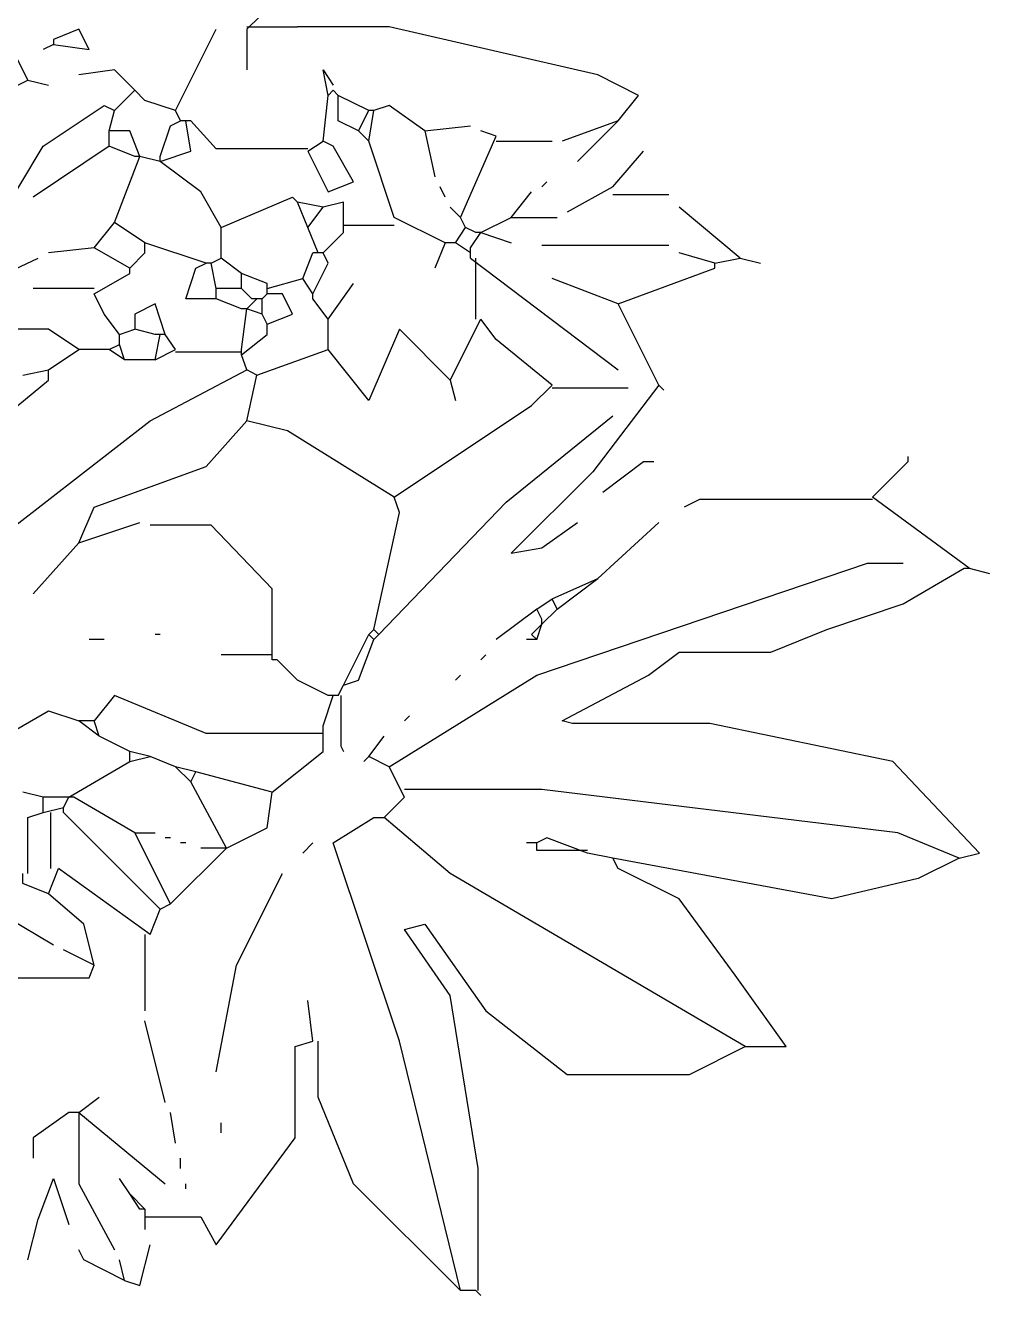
# Model space of a CAD drawing. Header units: millimetres. Extents: x 284148 to 331264, y 78716 to 101523.
# Drawn here: x 293914 to 294608, y 85145 to 86061 of the extents above; entities that cross this region are included whole.
import ezdxf

# ---------------------------------------------------------------- set-up
doc = ezdxf.new("R2010")
doc.units = ezdxf.units.MM

# ---------------------------------------------------------------- blocks, each defined once
blk = doc.blocks.new('A$C6360760E')
at = {"linetype": 'Continuous'}
for points in [[(1517.97, 1441), (1671.97, 1591.34), (1781.93, 1664.67), (1895.61, 1712.34)], [(1360.3, 1404.33), (1341.99, 1441), (1330.96, 1437.34)], [(1378.61, 1430), (1404.3, 1426.34), (1396.97, 1441), (1378.61, 1433.67), (1378.61, 1430)], [(1466.6, 1382.34), (1496, 1441)], [(1517.97, 1442.83), (1554.64, 1442.83)], [(1517.97, 1441), (1517.97, 1411.66)], [(1785.64, 1375), (1800.29, 1393.33), (1771, 1408), (1620.61, 1442.83), (1554.64, 1442.83)], [(1378.61, 1430), (1371.29, 1426.34)], [(1437.3, 1397), (1422.66, 1411.66), (1396.97, 1408)], [(1576.66, 1393.33), (1572.95, 1411.66), (1580.27, 1400.67)], [(1352.98, 1400.67), (1360.3, 1404.33)], [(1360.3, 1404.33), (1375, 1400.67)], [(1422.66, 1382.34), (1437.3, 1397)], [(1466.6, 1382.34), (1444.63, 1389.67), (1437.3, 1397)], [(1572.95, 1360.33), (1576.66, 1393.33)], [(1576.66, 1393.33), (1580.27, 1397)], [(1583.98, 1393.33), (1580.27, 1397)], [(1598.63, 1367.67), (1583.98, 1375), (1583.98, 1393.33)], [(1605.96, 1382.34), (1583.98, 1393.33)], [(1305.27, 1246.67), (1371.29, 1356.67), (1415.33, 1386), (1422.66, 1382.34)], [(1646.29, 1367.67), (1620.61, 1386), (1609.67, 1382.34)], [(1418.95, 1367.67), (1422.66, 1382.34)], [(1455.66, 1345.67), (1477.64, 1353), (1473.97, 1375)], [(1455.66, 1349.33), (1462.99, 1371.33), (1470.31, 1375)], [(1470.31, 1375), (1466.6, 1382.34)], [(1473.97, 1375), (1470.31, 1375)], [(1561.96, 1354.83), (1496, 1354.83), (1477.64, 1375), (1473.97, 1375)], [(1598.63, 1367.67), (1605.96, 1382.34)], [(1605.96, 1360.33), (1609.67, 1382.34)], [(1609.67, 1382.34), (1605.96, 1382.34)], [(1785.64, 1375), (1745.31, 1360.33)], [(1785.64, 1375), (1756.3, 1345.67)], [(1440.97, 1349.33), (1433.64, 1367.67), (1418.95, 1367.67)], [(1418.95, 1356.67), (1418.95, 1367.67)], [(1605.96, 1360.33), (1598.63, 1367.67)], [(1646.29, 1367.67), (1679.3, 1371.33)], [(1646.29, 1367.67), (1653.61, 1334.67)], [(1697.66, 1364), (1686.62, 1367.67)], [(1418.95, 1356.67), (1363.96, 1320)], [(1437.3, 1349.33), (1418.95, 1356.67)], [(1561.96, 1353), (1572.95, 1360.33)], [(1561.96, 1353), (1576.66, 1323.66), (1594.97, 1331), (1580.27, 1356.67), (1572.95, 1360.33)], [(1624.32, 1305.33), (1605.96, 1360.33)], [(1671.97, 1305.33), (1697.66, 1364)], [(1697.66, 1360.33), (1737.99, 1360.33)], [(1422.66, 1301.67), (1440.97, 1349.33)], [(1440.97, 1349.33), (1437.3, 1349.33)], [(1455.66, 1345.67), (1440.97, 1349.33)], [(1455.66, 1345.67), (1455.66, 1349.33)], [(1781.93, 1327.34), (1804, 1353)], [(1499.61, 1298), (1484.96, 1323.66), (1455.66, 1345.67)], [(1730.66, 1327.34), (1734.28, 1331)], [(1499.61, 1298), (1550.98, 1320), (1554.64, 1316.34)], [(1660.94, 1320), (1657.32, 1327.34)], [(1708.64, 1305.33), (1723.29, 1323.66)], [(1781.93, 1327.34), (1748.97, 1309)], [(1781.93, 1321.83), (1822.27, 1321.83)], [(1561.96, 1298), (1554.64, 1316.34)], [(1572.95, 1312.66), (1554.64, 1316.34)], [(1561.96, 1298), (1572.95, 1312.66)], [(1587.65, 1294.33), (1587.65, 1316.34), (1572.95, 1312.66)], [(1671.97, 1305.33), (1664.65, 1312.66)], [(1873.63, 1276), (1829.64, 1312.66)], [(1407.96, 1283.33), (1422.66, 1301.67)], [(1444.63, 1287.01), (1422.66, 1301.67)], [(1660.94, 1287.01), (1624.32, 1305.33)], [(1675.63, 1298), (1671.97, 1305.33)], [(1686.62, 1294.33), (1708.64, 1305.33)], [(1708.64, 1305.33), (1741.6, 1305.33)], [(1499.61, 1276), (1499.61, 1298)], [(1569.34, 1279.67), (1561.96, 1298)], [(1572.95, 1279.67), (1587.65, 1294.33)], [(1587.65, 1299.84), (1624.32, 1299.84)], [(1668.31, 1287.01), (1675.63, 1298)], [(1682.96, 1294.33), (1675.63, 1298)], [(1679.3, 1283.33), (1686.62, 1294.33)], [(1686.62, 1294.33), (1682.96, 1294.33)], [(1686.62, 1294.33), (1708.64, 1287.01)], [(1407.96, 1283.33), (1375, 1279.67)], [(1433.64, 1268.67), (1407.96, 1283.33)], [(1433.64, 1268.67), (1444.63, 1279.67), (1444.63, 1287.01)], [(1488.67, 1272.33), (1444.63, 1287.01)], [(1660.94, 1287.01), (1653.61, 1268.67)], [(1668.31, 1287.01), (1660.94, 1287.01)], [(1679.3, 1279.67), (1668.31, 1287.01)], [(1679.3, 1279.67), (1679.3, 1283.33)], [(1822.27, 1285.17), (1730.66, 1285.17)], [(1305.27, 1246.67), (1367.63, 1276)], [(1492.29, 1272.33), (1499.61, 1276)], [(1514.31, 1265), (1499.61, 1276)], [(1558.3, 1261.33), (1565.63, 1279.67)], [(1565.63, 1250.34), (1576.66, 1272.33), (1572.95, 1279.67)], [(1569.34, 1279.67), (1565.63, 1279.67)], [(1572.95, 1279.67), (1569.34, 1279.67)], [(1679.3, 1276), (1679.3, 1279.67)], [(1679.3, 1276), (1785.64, 1195.33)], [(1682.96, 1232), (1682.96, 1276)], [(1855.27, 1272.33), (1829.64, 1279.67)], [(1855.27, 1272.33), (1873.63, 1276)], [(1873.63, 1276), (1888.28, 1272.33)], [(1407.96, 1250.34), (1433.64, 1265), (1433.64, 1268.67)], [(1496, 1246.67), (1473.97, 1246.67), (1481.3, 1268.67), (1488.67, 1272.33)], [(1492.29, 1272.33), (1488.67, 1272.33)], [(1496, 1254), (1492.29, 1272.33)], [(1514.31, 1254), (1514.31, 1265)], [(1532.62, 1257.67), (1514.31, 1265)], [(1785.64, 1243), (1855.27, 1268.67), (1855.27, 1272.33)], [(1532.62, 1254), (1558.3, 1261.33)], [(1532.62, 1254), (1532.62, 1257.67)], [(1565.63, 1250.34), (1558.3, 1261.33)], [(1576.66, 1232), (1594.97, 1257.67)], [(1785.64, 1243), (1737.99, 1261.33)], [(1407.96, 1254), (1363.96, 1254)], [(1426.27, 1221), (1415.33, 1235.67), (1407.96, 1250.34)], [(1496, 1246.67), (1496, 1254)], [(1514.31, 1254), (1496, 1254)], [(1514.31, 1239.34), (1496, 1246.67)], [(1521.63, 1246.67), (1514.31, 1254)], [(1517.97, 1239.34), (1525.29, 1246.67)], [(1525.29, 1246.67), (1521.63, 1246.67)], [(1529, 1246.67), (1525.29, 1246.67)], [(1529, 1246.67), (1532.62, 1250.34)], [(1529, 1235.67), (1529, 1246.67)], [(1532.62, 1250.34), (1532.62, 1254)], [(1532.62, 1228.34), (1550.98, 1235.67), (1543.65, 1250.34), (1532.62, 1250.34)], [(1576.66, 1232), (1565.63, 1246.67), (1565.63, 1250.34)], [(1459.28, 1221), (1451.95, 1243), (1437.3, 1235.67), (1437.3, 1224.66)], [(1514.31, 1210), (1517.97, 1239.34)], [(1517.97, 1239.34), (1514.31, 1239.34)], [(1529, 1235.67), (1517.97, 1239.34)], [(1814.94, 1184.33), (1785.64, 1243)], [(1514.31, 1206.34), (1532.62, 1221), (1532.62, 1228.34)], [(1532.62, 1228.34), (1529, 1235.67)], [(1576.66, 1210), (1576.66, 1232)], [(1664.65, 1188), (1686.62, 1232)], [(1737.99, 1184.33), (1697.66, 1217.33), (1686.62, 1232)], [(1396.97, 1210), (1375, 1224.66), (1327.29, 1224.66), (1327.29, 1217.33)], [(1426.27, 1221), (1437.3, 1224.66)], [(1426.27, 1213.67), (1426.27, 1221)], [(1451.95, 1221), (1437.3, 1224.66)], [(1451.95, 1202.67), (1455.66, 1221)], [(1455.66, 1221), (1451.95, 1221)], [(1459.28, 1221), (1455.66, 1221)], [(1466.6, 1210), (1459.28, 1221)], [(1664.65, 1188), (1627.98, 1224.66), (1605.96, 1173.33), (1576.66, 1210)], [(1375, 1195.33), (1396.97, 1210)], [(1418.95, 1210), (1396.97, 1210)], [(1418.95, 1210), (1426.27, 1213.67)], [(1429.98, 1202.67), (1418.95, 1210)], [(1429.98, 1202.67), (1426.27, 1213.67)], [(1451.95, 1202.67), (1466.6, 1210)], [(1514.31, 1206.34), (1514.31, 1210)], [(1525.29, 1191.67), (1576.66, 1210)], [(1451.95, 1202.67), (1429.98, 1202.67)], [(1514.31, 1208.17), (1466.6, 1208.17)], [(1517.97, 1195.33), (1514.31, 1206.34)], [(1286.96, 971.67), (1349.32, 1081.67), (1448.29, 1158.67), (1517.97, 1195.33)], [(1352.98, 1169.67), (1375, 1188), (1375, 1195.33)], [(1356.64, 1191.67), (1375, 1195.33)], [(1525.29, 1191.67), (1517.97, 1195.33)], [(1517.97, 1158.67), (1525.29, 1191.67)], [(1624.32, 1103.67), (1723.29, 1169.67), (1737.99, 1184.33)], [(1664.65, 1188), (1668.31, 1173.33)], [(1814.94, 1184.33), (1767.29, 1122), (1708.64, 1063.34), (1730.66, 1067), (1756.3, 1085.33)], [(1737.99, 1182.5), (1792.97, 1182.5)], [(1814.94, 1184.33), (1818.65, 1180.67)], [(1396.97, 1070.67), (1407.96, 1096.33), (1488.67, 1125.67), (1517.97, 1158.67)], [(1624.32, 1103.67), (1547.27, 1151.34), (1517.97, 1158.67)], [(1613.28, 1004.67), (1704.98, 1100), (1781.93, 1162.34)], [(1774.61, 1107.34), (1804, 1129.33), (1811.33, 1129.33)], [(1968.95, 1103.67), (1994.63, 1129.33), (1994.63, 1133)], [(1609.67, 1008.33), (1627.98, 1092.67), (1624.32, 1103.67)], [(1968.95, 1101.84), (1844.34, 1101.84), (1833.3, 1096.33)], [(2038.67, 1052.34), (1968.95, 1103.67)], [(1396.97, 1070.67), (1440.97, 1085.33)], [(1536.33, 986.33), (1536.33, 1037.66), (1492.29, 1083.5), (1448.29, 1083.5)], [(1771, 1045), (1814.94, 1085.33)], [(1396.97, 1070.67), (1363.96, 1034)], [(1620.61, 909.33), (1726.95, 975.34), (1965.33, 1056), (1990.97, 1056)], [(1737.99, 1030.33), (1771, 1045)], [(1741.6, 1023), (1771, 1045)], [(2031.3, 843.33), (2046, 847), (1983.64, 913), (1851.66, 940.5), (1752.64, 940.5), (1745.31, 942.33), (1807.62, 975.34), (1829.64, 991.83), (1895.61, 991.83), (1935.94, 1008.33), (1990.97, 1026.67), (2034.96, 1052.34), (2038.67, 1052.34)], [(2038.67, 1052.34), (2053.32, 1048.66)], [(1726.95, 1023), (1737.99, 1030.33)], [(1741.6, 1023), (1737.99, 1030.33)], [(1726.95, 1023), (1697.66, 1001)], [(1730.66, 1015.67), (1726.95, 1023)], [(1730.66, 1012.01), (1741.6, 1023)], [(1605.96, 1004.67), (1609.67, 1008.33)], [(1613.28, 1004.67), (1609.67, 1008.33)], [(1723.29, 1004.67), (1730.66, 1012.01)], [(1726.95, 1001), (1730.66, 1012.01)], [(1730.66, 1012.01), (1730.66, 1015.67)], [(1415.33, 1001), (1404.3, 1001)], [(1455.66, 1004.67), (1451.95, 1004.67)], [(1587.65, 968), (1605.96, 1004.67)], [(1587.65, 968), (1598.63, 971.67), (1609.67, 1001)], [(1609.67, 1001), (1605.96, 1004.67)], [(1609.67, 1001), (1613.28, 1004.67)], [(1726.95, 1001), (1719.63, 1001)], [(1726.95, 1001), (1723.29, 1004.67)], [(1536.33, 990), (1499.61, 990)], [(1686.62, 986.33), (1690.33, 990)], [(1539.94, 986.33), (1536.33, 986.33)], [(1554.64, 971.67), (1539.94, 986.33)], [(1554.64, 971.67), (1539.94, 986.33)], [(1576.66, 960.67), (1554.64, 971.67)], [(1668.31, 971.67), (1671.97, 975.34)], [(1583.98, 960.67), (1587.65, 968)], [(1572.95, 933.17), (1488.67, 933.17), (1422.66, 960.67), (1407.96, 942.33)], [(1572.95, 938.67), (1580.27, 960.67)], [(1580.27, 960.67), (1576.66, 960.67)], [(1583.98, 960.67), (1580.27, 960.67)], [(1585.79, 960.67), (1585.79, 924.01), (1587.65, 920.33)], [(1330.96, 924.01), (1375, 949.66), (1396.97, 942.33)], [(1631.64, 942.33), (1635.3, 946)], [(1411.62, 931.34), (1396.97, 942.33)], [(1407.96, 942.33), (1396.97, 942.33)], [(1411.62, 931.34), (1407.96, 942.33)], [(1536.33, 891), (1572.95, 920.33), (1572.95, 938.67)], [(1433.64, 920.33), (1411.62, 931.34)], [(1605.96, 916.67), (1616.99, 931.34)], [(1448.29, 916.67), (1433.64, 920.33)], [(1433.64, 916.67), (1433.64, 920.33)], [(1433.64, 913), (1448.29, 916.67)], [(1433.64, 913), (1433.64, 916.67)], [(1466.6, 909.33), (1448.29, 916.67)], [(1605.96, 916.67), (1602.29, 913)], [(1620.61, 909.33), (1605.96, 916.67)], [(1389.65, 887.34), (1433.64, 913)], [(1477.64, 898.33), (1466.6, 909.33)], [(1481.3, 905.67), (1466.6, 909.33)], [(1631.64, 887.34), (1620.61, 909.33)], [(1477.64, 898.33), (1481.3, 905.67)], [(1503.32, 850.67), (1477.64, 898.33)], [(1536.33, 891), (1481.3, 905.67)], [(1371.29, 887.34), (1356.64, 891)], [(1503.32, 850.67), (1532.62, 865.34), (1536.33, 891)], [(2031.3, 843.33), (1987.3, 861.66), (1730.66, 892.83), (1631.64, 892.83)], [(1371.29, 876.34), (1371.29, 887.34)], [(1389.65, 887.34), (1371.29, 887.34)], [(1371.29, 876.34), (1385.94, 880)], [(1385.94, 880), (1389.65, 887.34)], [(1455.66, 806.67), (1385.94, 876.34), (1385.94, 880)], [(1437.3, 861.66), (1393.31, 887.34), (1389.65, 887.34)], [(1616.99, 872.67), (1631.64, 887.34)], [(1360.3, 832.34), (1360.3, 872.67), (1371.29, 876.34)], [(1376.81, 836), (1376.81, 876.34)], [(1671.97, 531.67), (1627.98, 711.33), (1580.27, 854.33), (1609.67, 872.67), (1616.99, 872.67)], [(1877.29, 707.67), (1664.65, 832.34), (1616.99, 872.67)], [(1242.97, 861.66), (1378.61, 781)], [(1462.99, 810.33), (1437.3, 861.66)], [(1437.3, 861.66), (1451.95, 861.66)], [(1462.99, 858), (1459.28, 858)], [(1473.97, 854.33), (1470.31, 854.33)], [(1558.3, 847), (1565.63, 854.33)], [(1726.95, 854.33), (1719.63, 854.33)], [(1763.67, 847), (1734.28, 858), (1726.95, 854.33)], [(1763.67, 848.83), (1726.95, 848.83), (1726.95, 854.33)], [(1462.99, 810.33), (1503.32, 850.67)], [(1503.32, 850.67), (1484.96, 850.67)], [(1781.93, 843.33), (1763.67, 847)], [(1877.29, 707.67), (1906.64, 707.67), (1869.97, 759), (1829.64, 814), (1785.64, 836), (1781.93, 843.33)], [(2031.3, 843.33), (2001.95, 828.67), (1939.65, 814), (1781.93, 843.33)], [(1375, 817.67), (1382.32, 836)], [(1448.29, 788.34), (1382.32, 836)], [(1375, 817.67), (1356.64, 825), (1356.64, 832.34)], [(1496, 689.34), (1510.64, 766.34), (1543.65, 832.34)], [(1407.96, 766.34), (1400.63, 795.67), (1375, 817.67)], [(1448.29, 788.34), (1455.66, 806.67)], [(1455.66, 806.67), (1462.99, 810.33)], [(1444.63, 788.34), (1444.63, 733.34)], [(1684.77, 531.67), (1684.77, 619.67), (1664.65, 744.33), (1631.64, 792), (1646.29, 795.67), (1690.33, 733.34), (1748.97, 687.5), (1836.96, 687.5), (1877.29, 707.67)], [(1407.96, 766.34), (1385.94, 777.34)], [(1341.99, 757.17), (1404.3, 757.17), (1407.96, 766.34)], [(1565.63, 711.33), (1561.96, 740.67)], [(1459.28, 667.33), (1444.63, 726)], [(1444.63, 584.84), (1484.96, 584.84), (1496, 564.67), (1552.83, 641.67), (1552.83, 707.67), (1565.63, 711.33)], [(1671.97, 531.67), (1594.97, 608.67), (1569.34, 671), (1569.34, 711.33)], [(1396.97, 660), (1411.62, 671)], [(1389.65, 660), (1363.96, 641.67), (1363.96, 627)], [(1393.31, 660), (1389.65, 660)], [(1396.97, 660), (1393.31, 660)], [(1396.97, 660), (1459.28, 608.67)], [(1396.97, 660), (1396.97, 608.67), (1422.66, 561)], [(1466.6, 638), (1462.99, 660)], [(1499.61, 645.34), (1499.61, 652.67)], [(1470.31, 619.67), (1470.31, 627)], [(1360.3, 553.67), (1367.63, 583), (1378.61, 612.34), (1389.65, 579.33)], [(1433.64, 601.34), (1426.27, 612.34)], [(1473.97, 605), (1473.97, 608.67)], [(1444.63, 590.34), (1433.64, 601.34)], [(1440.97, 590.34), (1433.64, 601.34)], [(1444.63, 590.34), (1440.97, 590.34)], [(1444.63, 590.34), (1444.63, 575.67)], [(1429.98, 539), (1400.63, 553.67), (1396.97, 561)], [(1429.98, 539), (1440.97, 535.33), (1448.29, 564.67)], [(1429.98, 539), (1426.27, 553.67)], [(1682.96, 531.67), (1671.97, 531.67)], [(1682.96, 531.67), (1686.62, 528)]]:
    blk.add_lwpolyline(points, dxfattribs=at)

msp = doc.modelspace()

# ---------------------------------------------------------------- block references
msp.add_blockref('A$C6360760E', (292555.15, 84617.09))

doc.saveas('drawing.dxf')
